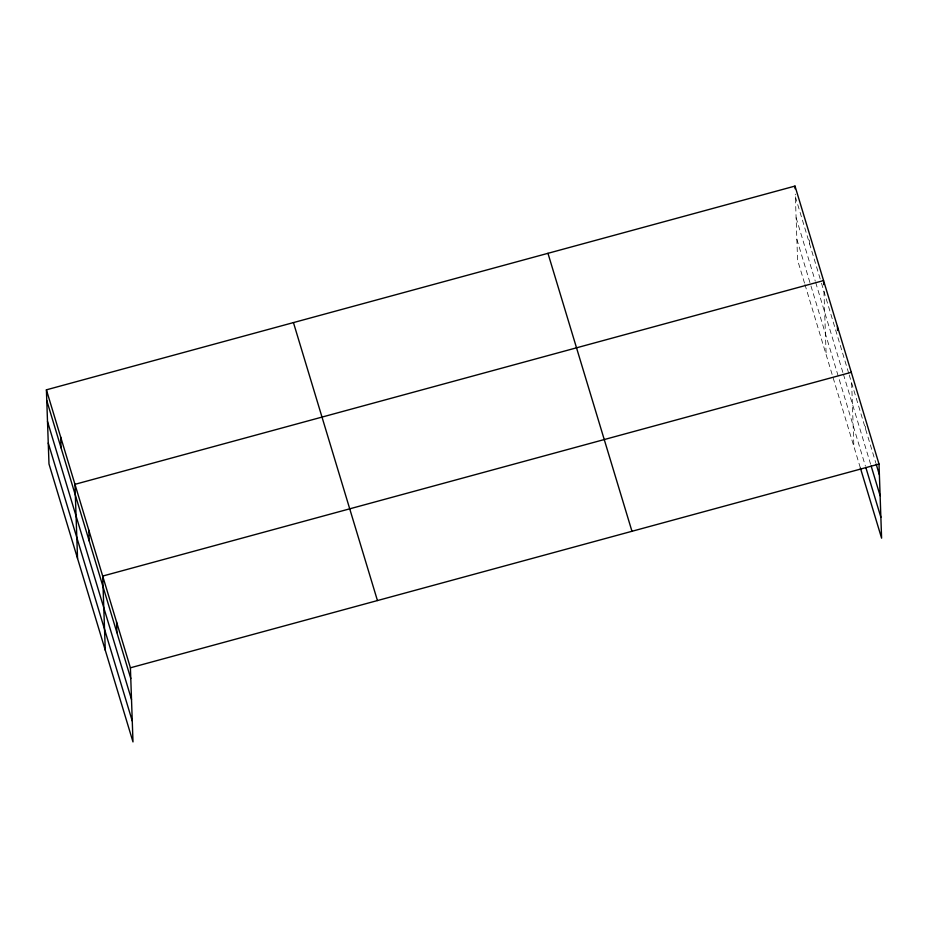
<?xml version="1.0" encoding="UTF-8"?>
<svg xmlns="http://www.w3.org/2000/svg" width="928" height="928" viewBox="0 0 928 928"><rect width="100%" height="100%" fill="white"/><g stroke="black" fill="none" stroke-linecap="round" stroke-linejoin="round"><path stroke-width="0.7" stroke-dasharray="4.64 3.48" d="M795.377 196.806L821.083 281.868M821.489 283.214L848.807 373.601M849.213 374.947L875.719 462.631M796.108 217.72L815.283 281.184M815.7 282.53L843.018 372.94M843.424 374.286L870.742 464.673M796.862 239.285L838.471 376.954M839.283 379.656L865.383 465.995M804.53 283.156L797.593 260.2L795.284 194.126M804.936 284.502L860.395 468.025M865.43 426.23L865.522 428.91M851.66 383.044L853.876 446.438M823.936 291.311L826.152 354.716M809.518 240.039L809.657 244.064"/><path stroke-width="1.39" d="M46.4 389.83L130.407 667.8L132.994 741.924L48.987 463.954L46.4 389.83L795.006 186.076L879.013 464.046L881.6 538.17L860.395 468.025M823.565 280.581L74.959 484.335L77.546 558.47M851.289 372.314L102.683 576.068L105.27 650.203M130.407 667.8L879.013 464.046M876.125 463.988L879.384 474.776M871.148 466.018L880.115 495.691M865.789 467.341L880.869 517.256M547.961 253.309L631.968 531.28M293.445 322.584L377.441 600.555M46.771 400.56L130.778 678.53M47.502 421.486L131.509 699.457M48.256 443.039L132.263 721.01M837.427 326.447L837.566 330.472M823.612 281.926L823.704 284.606M795.006 186.076L795.099 188.755M116.545 621.934L116.916 632.664M88.821 530.201L89.192 540.931M60.68 437.088L61.051 447.818"/></g></svg>
